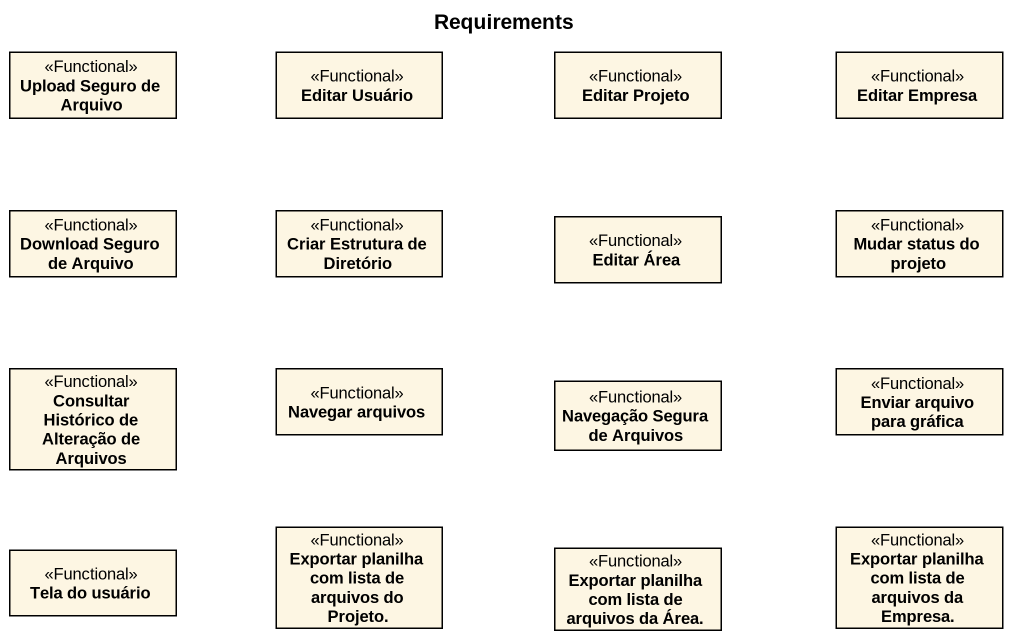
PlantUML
@startuml
title Requirements
hide circle
hide empty members
class "Upload Seguro de Arquivo" as Upload_Seguro_de_Arquivo <<Functional>>
class "Editar Usuário" as Editar_Usuário <<Functional>>
class "Editar Projeto" as Editar_Projeto <<Functional>>
class "Editar Empresa" as Editar_Empresa <<Functional>>
class "Download Seguro de Arquivo" as Download_Seguro_de_Arquivo <<Functional>>
class "Criar Estrutura de Diretório" as Criar_Estrutura_de_Diretório <<Functional>>
class "Mudar status do projeto" as Mudar_status_do_projeto <<Functional>>
class "Editar Área" as Editar_Área <<Functional>>
class "Consultar Histórico de Alteração de Arquivos" as Consultar_Histórico_de <<Functional>>
class "Navegar arquivos" as Navegar_arquivos <<Functional>>
class "Navegação Segura de Arquivos" as Navegação_Segura_de_Arquivos <<Functional>>
class "Enviar arquivo para gráfica" as Enviar_arquivo_para_gráfica <<Functional>>
class "Tela do usuário" as Tela_do_usuário <<Functional>>
class "Exportar planilha com lista de arquivos do Projeto." as Exportar_planilha_com_lista <<Functional>>
class "Exportar planilha com lista de arquivos da Área." as Exportar_planilha_com_lista_2 <<Functional>>
class "Exportar planilha com lista de arquivos da Empresa." as Exportar_planilha_com_lista_3 <<Functional>>
@enduml
